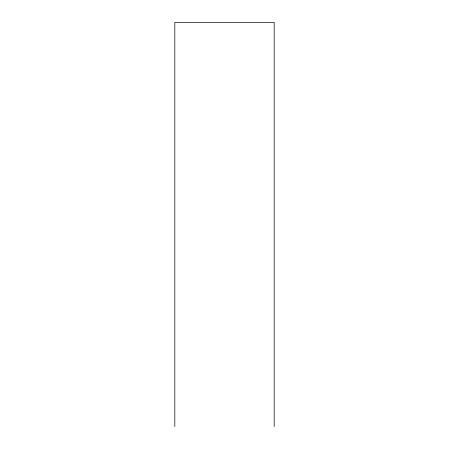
<?xml version="1.0" encoding="UTF-8"?>
<svg xmlns="http://www.w3.org/2000/svg" width="449" height="449" viewBox="0 0 449 449"><rect width="100%" height="100%" fill="white"/><g stroke="black" fill="none" stroke-linecap="round" stroke-linejoin="round"><path stroke-width="0.67" d="M274.182 426.55L274.182 22.45L174.818 22.45L174.818 426.55"/></g></svg>
